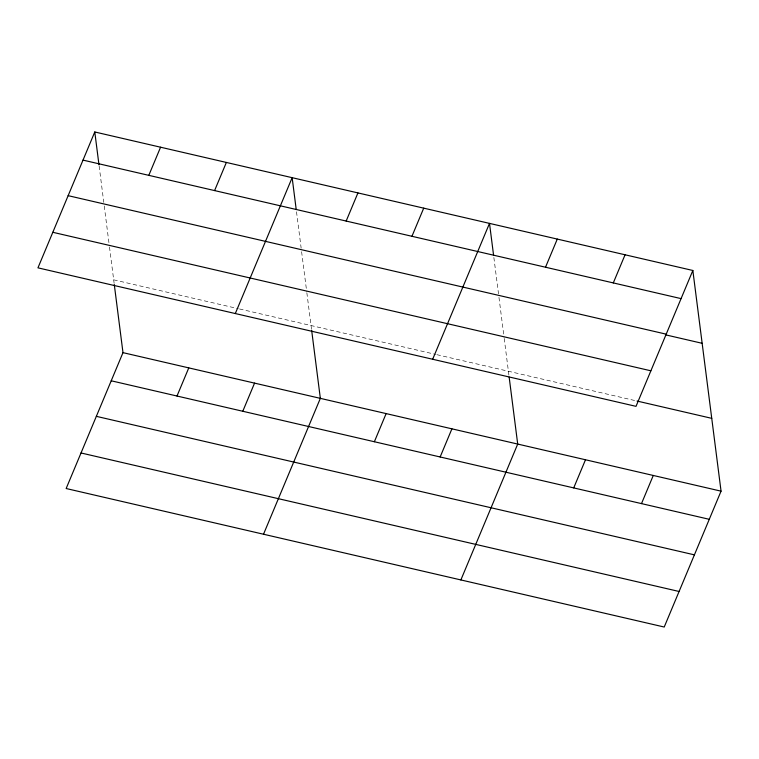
<?xml version="1.0" encoding="UTF-8"?>
<svg xmlns="http://www.w3.org/2000/svg" width="759" height="759" viewBox="0 0 759 759"><rect width="100%" height="100%" fill="white"/><g stroke="black" fill="none" stroke-linecap="round" stroke-linejoin="round"><path stroke-width="0.57" stroke-dasharray="3.79 2.85" d="M113.679 279.824L238.326 308.695M239.483 308.96L435.694 354.406M436.842 354.671L637.067 401.046M493.862 257.453L498.511 293.866M498.967 297.386L504.061 337.243M504.204 338.419L509.004 375.942M296.503 211.742L301.152 248.155M301.598 251.675L306.693 291.532M306.845 292.708L311.494 329.055M99.135 166.031L103.793 202.444M104.239 205.964L109.334 245.831M109.486 246.998L114.135 283.354"/><path stroke-width="1.14" d="M94.78 131.971L37.95 267.842L636.014 406.35L692.844 270.479L94.78 131.971L98.983 164.855M148.802 175.348L160.576 147.208M114.277 284.53L122.986 352.65L66.156 488.521L664.22 627.029L721.05 491.158L692.844 270.479M214.588 190.585L226.362 162.445M176.999 396.027L188.773 367.887M235.309 313.543L292.149 177.682L296.2 209.389M242.785 411.264L254.559 383.124M346.161 221.059L357.935 192.919M263.515 534.232L320.345 398.361L311.645 330.231M411.947 236.296L423.721 208.146M374.367 441.738L386.132 413.598M432.668 359.254L489.508 223.383L493.559 255.1M440.154 456.975L451.918 428.835M545.512 267.225L557.286 239.085M460.874 579.933L517.704 444.072L509.156 377.119M613.3 282.927L625.065 254.787M573.719 487.904L585.493 459.764M641.497 503.606L653.271 475.466M83.016 160.111L681.079 298.619M68.139 195.661L666.203 334.169M665.396 334.795L702.151 343.305M52.817 232.292L650.88 370.8M637.067 401.046L711.743 418.342M122.986 352.65L721.05 491.158M111.212 380.79L709.276 519.308M96.346 416.34L694.409 554.857M81.023 452.971L679.087 591.479"/></g></svg>
